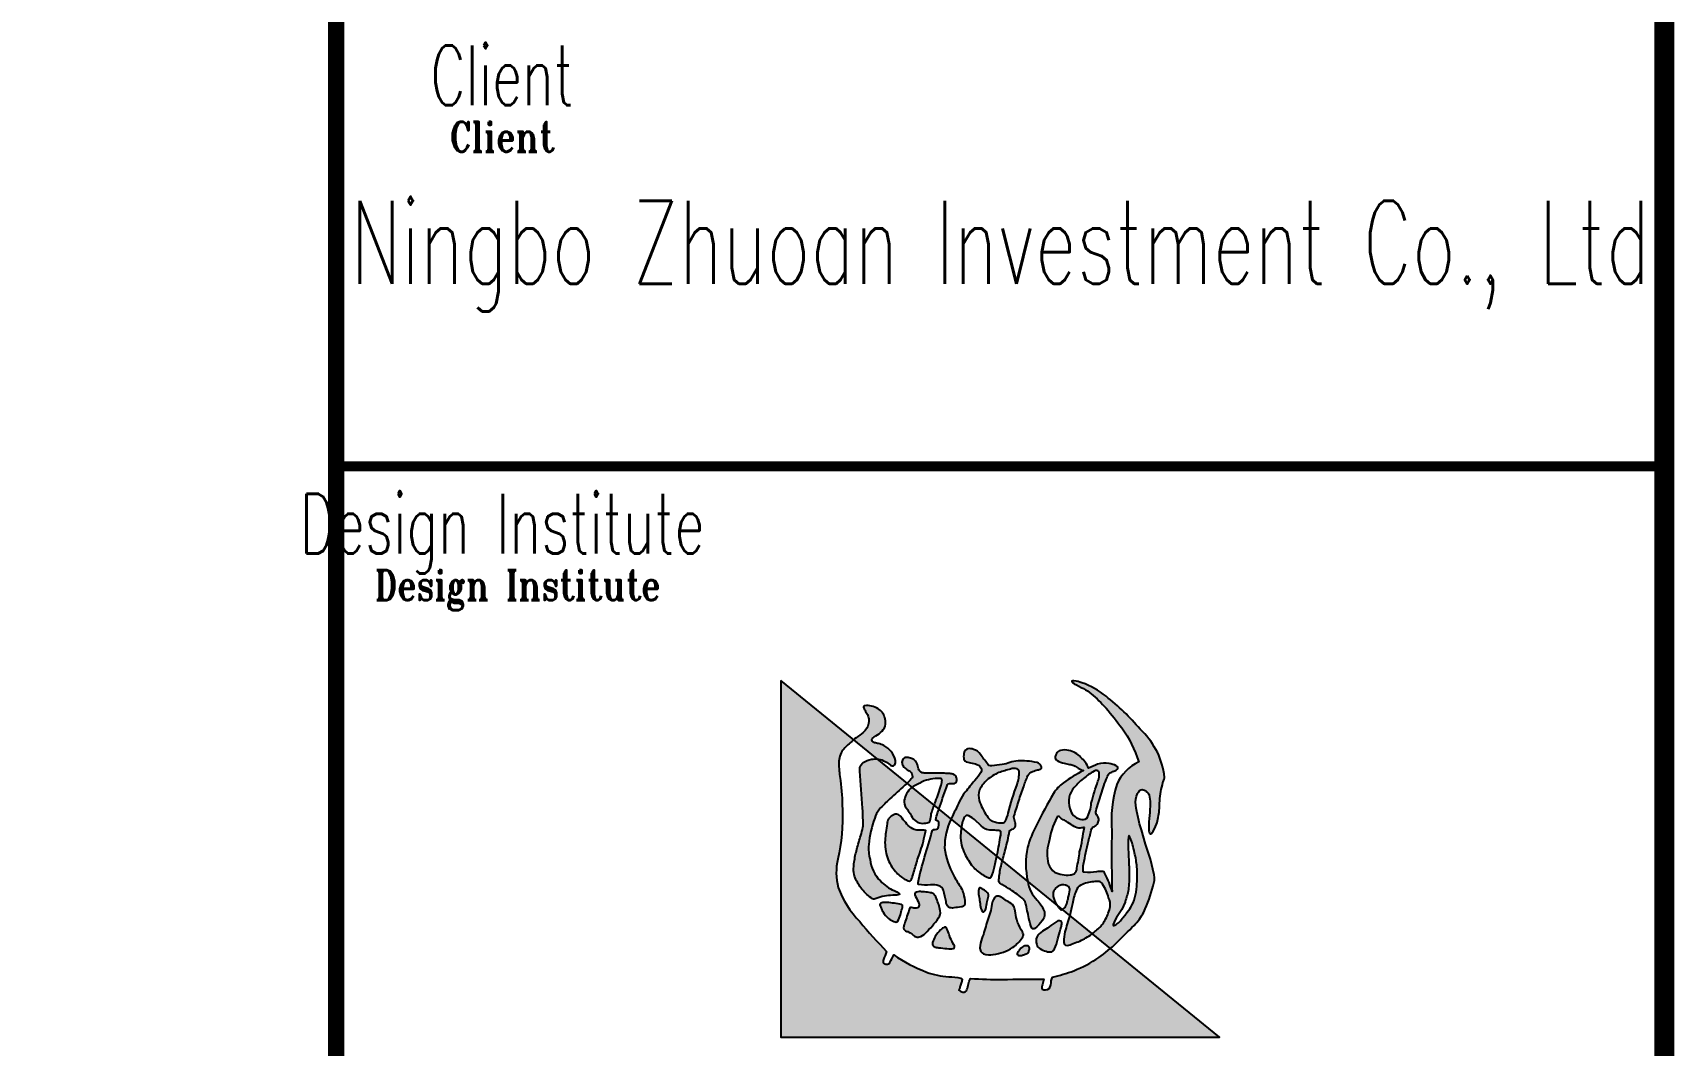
# Model space of a CAD drawing. Extents: x 824790 to 994147, y 4290613 to 4374713.
# Drawn here: x 962588 to 972475, y 4325527 to 4331624 of the extents above; entities that cross this region are included whole.
import ezdxf
from ezdxf.enums import TextEntityAlignment as Align

# ---------------------------------------------------------------- set-up
doc = ezdxf.new("R2010")
doc.units = 0
doc.header["$LTSCALE"] = 1000
doc.header["$MEASUREMENT"] = 0
doc.layers.get('0').update_dxf_attribs({"color": 255, "linetype": 'CONTINUOUS'})
doc.layers.add('图框', color=7, linetype='CONTINUOUS')
doc.styles.add('TKZ2_tjkts.shx', font='tjromant.shx', dxfattribs={"bigfont": 'tjkts.shx'})
doc.styles.add('TONGJI-FONT', font='simplex.shx')

# ---------------------------------------------------------------- blocks, each defined once
blk = doc.blocks.new('TJAD_TK_LOGO')
for points in [[(0.3088, 0.2387, -0.055111), (0.2978, 0.218, -0.399817), (0.2889, 0.2131, -0.15154), (0.2813, 0.2164, -0.301448), (0.2805, 0.2256, 0.010306), (0.2893, 0.248, -0.01851), (0.2158, 0.3296, -0.103184), (0.1567, 0.4231, -0.120959), (0.1559, 0.5005, 0.063512), (0.1683, 0.6375, 0.024265), (0.1633, 0.7157, -0.039016), (0.1589, 0.7586, -0.148803), (0.1672, 0.7952, -0.063522), (0.1899, 0.8185, -0.021561), (0.1991, 0.8269), (0, 0.9887), (0, 0.0136), (1.2, 0.0136), (0.9015, 0.2562, -0.02734), (0.8698, 0.2318, -0.056811), (0.8015, 0.1955, -0.043653), (0.7428, 0.1781, 0.070224), (0.7398, 0.1676, -0.155586), (0.7336, 0.1464, -0.268078), (0.7145, 0.1445, 0.046034), (0.7138, 0.1514, -0.10837), (0.7157, 0.158, 0.067272), (0.7193, 0.1723, 0.007869), (0.606, 0.1714, -0.018474), (0.519, 0.1742, 0.089356), (0.5135, 0.1595, -0.084297), (0.509, 0.1441, -0.378712), (0.4979, 0.1366, -0.129516), (0.4872, 0.1418, 0.010082), (0.4893, 0.1483, -0.06366), (0.4927, 0.1585, -0.047427), (0.496, 0.17, 0.412458), (0.4928, 0.175, 0.04646), (0.4591, 0.1791, -0.083304), (0.3984, 0.1918, -0.056916)], [(0.2775, 0.8514, 0.150805), (0.2864, 0.8696, 0.118181), (0.2844, 0.888, 0.061251), (0.2779, 0.9015, 0.110829), (0.2658, 0.9118, 0.065976), (0.2483, 0.9188, 0.129921), (0.2287, 0.9197, 0.40681), (0.2264, 0.9157, 0.07663), (0.2303, 0.907, -0.019502), (0.2369, 0.8958, -0.085799), (0.2406, 0.8843, -0.150999), (0.2351, 0.8585, -0.086307), (0.2248, 0.8465, -0.019332), (0.2062, 0.8326, 0.015742), (0.1991, 0.8269), (0.2636, 0.7745, -0.014783), (0.2672, 0.7742, -0.092021), (0.2852, 0.7675, -0.021612), (0.2992, 0.7583, 0.020501), (0.3016, 0.7569, -0.138406), (0.302, 0.7565, -0.004327), (0.3042, 0.7558, 0.041521), (0.3068, 0.7553, 0.017006), (0.3094, 0.7562, 0.175362), (0.3127, 0.7602, 0.115175), (0.3133, 0.7703, 0.133458), (0.3016, 0.7947, 0.090138), (0.282, 0.8113, 0.068529), (0.2674, 0.8165, -0.013934), (0.2566, 0.8189, -0.201719), (0.2496, 0.8239, -0.378426), (0.2504, 0.8307, -0.084166), (0.2598, 0.8373, 0.070184)], [(0.2636, 0.7745, 0.064867), (0.2476, 0.7736, 0.116531), (0.2256, 0.7646, 0.208218), (0.2161, 0.7503, 0.02194), (0.2164, 0.7413, -0.003556), (0.2234, 0.6402, -0.008585), (0.2249, 0.6059, -0.036626), (0.2244, 0.5869, -0.030322), (0.2188, 0.5654, 0.008639), (0.2079, 0.5277, 0.029199), (0.2005, 0.4927, 0.047639), (0.1991, 0.4689, 0.083135), (0.2032, 0.4501, 0.077424), (0.2218, 0.4185, 0.095524), (0.2514, 0.392, 0.133345), (0.2555, 0.391, 0.037671), (0.266, 0.3945, -0.074764), (0.2892, 0.4005, -0.017227), (0.3115, 0.4018, 0.103318), (0.3238, 0.4034, 0.529251), (0.3243, 0.406, 0.058891), (0.3103, 0.4144, -0.106556), (0.2722, 0.4408, -0.157893), (0.2439, 0.4997, -0.090292), (0.2406, 0.5406, -0.061166), (0.2567, 0.6121, -0.11155), (0.2702, 0.6374, -0.016825), (0.2934, 0.6606, -0.002917), (0.3335, 0.6973, 0.013927), (0.3452, 0.7082)], [(0.4736, 0.7314, 0.018572), (0.4732, 0.7314), (0.4732, 0.7318, 0.06936), (0.4703, 0.733, 0.047212), (0.46, 0.7347, 0.024282), (0.4431, 0.7352, -0.000753), (0.4115, 0.7353, -0.013374), (0.3921, 0.7358, -0.164458), (0.3817, 0.7396, -0.15617), (0.3755, 0.7508, 0.064833), (0.3714, 0.765, 0.17195), (0.3603, 0.7744, 0.077232), (0.3482, 0.7786, 0.099365), (0.3407, 0.7784, 0.128164), (0.3354, 0.7756, 0.199677), (0.3314, 0.766, 0.156287), (0.3348, 0.7545, 0.086381), (0.3434, 0.7463, 0.029794), (0.3514, 0.742, -0.218512), (0.3587, 0.7337, -0.050196), (0.3602, 0.726, -0.223734), (0.3564, 0.7197, -0.013892), (0.3452, 0.7082), (0.3589, 0.6971, -0.00619), (0.3868, 0.7123, -0.093205), (0.4339, 0.7212, -0.103421), (0.4394, 0.72, -0.384925), (0.4409, 0.717, -0.045853), (0.4384, 0.7029, -0.014561), (0.4233, 0.6576, 0.006316), (0.4195, 0.6478), (0.4323, 0.6374, -0.003465), (0.4348, 0.6445, -0.002724), (0.4557, 0.7043, -0.338072), (0.4611, 0.707, 0.005218), (0.4734, 0.7074, 0.309415), (0.4756, 0.7082, 0.132077), (0.4786, 0.7099, 0.147744), (0.4814, 0.7154, 0.135646), (0.4808, 0.7231, 0.18433)], [(0.7559, 0.3745, 0.010654), (0.7583, 0.3709, 0.091005), (0.7649, 0.363, 0.311976), (0.7704, 0.3627)]]:
    blk.add_hatch(color=256).paths.add_polyline_path(points)
h = blk.add_hatch(color=256)
h.paths.add_polyline_path([(0.9815, 0.6879, -0.266995), (0.9881, 0.6909, -0.078548), (0.9944, 0.6887, -0.061401), (1.0014, 0.6847, -0.140506), (1.0072, 0.6756, -0.075077), (1.01, 0.6533, -0.023792), (1.0084, 0.6201, 0.028581), (1.0066, 0.5847, 0.083513), (1.0086, 0.5717, 0.556873), (1.0142, 0.5709, 0.099876), (1.0276, 0.5963, 0.058859), (1.0349, 0.6333, 0.00868), (1.0364, 0.6602, -0.055868), (1.0453, 0.7097, 0.012909), (1.0489, 0.7191, 0.07627), (1.0482, 0.7339, 0.168287), (0.9831, 0.856, 0.045812), (0.8895, 0.9461, 0.082299), (0.8236, 0.9829, 0.045024), (0.8019, 0.9879, 0.184323), (0.7964, 0.9871, 0.401214), (0.7969, 0.9849, 0.073894), (0.8027, 0.9803, 0.009968), (0.8278, 0.9671, -0.045085), (0.8493, 0.9526, -0.042435), (0.8895, 0.9133, -0.014659), (0.9326, 0.8595, -0.075958), (0.9793, 0.7665, 0.183281), (0.9189, 0.7042, 0.093166), (0.9053, 0.5774, 0.002645), (0.9049, 0.5388), (0.9501, 0.5388, -0.021718), (0.9509, 0.5614, -0.060902), (0.9515, 0.5634, -0.750169), (0.9534, 0.5633, -0.062141), (0.956, 0.5585, -0.02804), (0.962, 0.5406, -0.001207), (0.9625, 0.5388), (0.9987, 0.5388), (0.9978, 0.5418), (0.9864, 0.5809, -0.042759), (0.9711, 0.6483, -0.166183), (0.9757, 0.68, -0.02967)])
h.paths.add_polyline_path([(0.9205, 0.7467, 0.337691), (0.9223, 0.7504, 0.234051), (0.9175, 0.7558, 0.085029), (0.898, 0.762, 0.109404), (0.8666, 0.76, 0.027051), (0.8419, 0.7495, 0.096966), (0.8201, 0.7794, 0.147389), (0.7879, 0.798, 0.110178), (0.7649, 0.7978, 0.193659), (0.7543, 0.7891, 0.105864), (0.7507, 0.7813, 0.322715), (0.7561, 0.77, 0.090222), (0.7753, 0.7627, 0.021428), (0.79, 0.7597, -0.062248), (0.8018, 0.7563, -0.0489), (0.8136, 0.7497, 0.061445), (0.8276, 0.7426, 0.045204), (0.7732, 0.709, 0.105153), (0.7461, 0.6801, 0.017534), (0.699, 0.5933, 0.04727), (0.6765, 0.5388), (0.7311, 0.5388, -0.016538), (0.7329, 0.5457, -0.06987), (0.7549, 0.6147, -0.55525), (0.7623, 0.616, 0.087068), (0.7725, 0.608, 0.000587), (0.779, 0.6054, 0.051645), (0.7807, 0.6041, 0.002312), (0.7982, 0.5921, 0.1078), (0.8147, 0.5849, 0.06971), (0.8302, 0.5876, -0.002349), (0.8243, 0.554, -0.014725), (0.8217, 0.5388), (0.8389, 0.5388, -0.003665), (0.8417, 0.5498, -0.003176), (0.8503, 0.5842, -0.214328), (0.8554, 0.5888, 0.079005), (0.8638, 0.5943, 0.136284), (0.8689, 0.6041, 0.042038), (0.8698, 0.6101, 0.121208), (0.8685, 0.6149, 0.033156), (0.8637, 0.6221, -0.089896), (0.8614, 0.627, -0.153361), (0.8622, 0.6323, -0.00558), (0.8761, 0.6782, -0.02004), (0.8922, 0.7241, -0.10938), (0.8997, 0.7368, 0.024126), (0.911, 0.7409, 0.094696)])
h.paths.add_polyline_path([(0.8709, 0.7365, -0.143663), (0.8674, 0.7141, 0.018808), (0.8493, 0.6538, -0.117601), (0.8367, 0.6124, -0.229986), (0.8191, 0.6095, -0.2857), (0.7904, 0.6393, -0.267121), (0.8025, 0.6968, -0.053371), (0.8316, 0.7238, -0.07094), (0.8606, 0.7426, -0.49062)], flags=16)
h = blk.add_hatch(color=256)
h.paths.add_polyline_path([(0.7123, 0.7547, 0.083086), (0.7078, 0.7611, 0.127732), (0.7011, 0.7644, 0.060999), (0.6727, 0.7685, 0.050289), (0.6488, 0.769, 0.061315), (0.6263, 0.7647, -0.058239), (0.6053, 0.759, -0.023274), (0.5769, 0.7559, -0.318074), (0.5654, 0.7615, -0.012807), (0.5459, 0.787, 0.176594), (0.5273, 0.8007, 0.141446), (0.5118, 0.8023, 0.254042), (0.5015, 0.7926, 0.094349), (0.5002, 0.7774, 0.272202), (0.5073, 0.7669, 0.06938), (0.523, 0.7632, -0.099001), (0.5405, 0.7575, -0.173209), (0.5486, 0.7467, -0.244282), (0.547, 0.7377, -0.042049), (0.5309, 0.7159, 0.019533), (0.5043, 0.6835, 0.074328), (0.4889, 0.6592, -0.003717), (0.4656, 0.6104), (0.4938, 0.5874, -0.03259), (0.4985, 0.6073, -0.114709), (0.5043, 0.6174), (0.5072, 0.6195), (0.5091, 0.6202), (0.5118, 0.6201), (0.5142, 0.6193), (0.5231, 0.6138), (0.5294, 0.6085), (0.5482, 0.5915), (0.5545, 0.5865), (0.5549, 0.5865, 0.137325), (0.5628, 0.5817, 0.052206), (0.5812, 0.5795, -0.039081), (0.5963, 0.5784, -0.061234), (0.5998, 0.5775, -0.389955), (0.6022, 0.5741, -0.015439), (0.6014, 0.5665, -0.009793), (0.5919, 0.5135, -0.001555), (0.5909, 0.5086), (0.6061, 0.4962, -0.005675), (0.6129, 0.5218, 0.021764), (0.6244, 0.5699, -0.037231), (0.6265, 0.5785, -0.166808), (0.6296, 0.5808, 0.014415), (0.6366, 0.5837, 0.232872), (0.6415, 0.5909, 0.087887), (0.641, 0.6009, 0.002273), (0.6378, 0.6149, -0.178357), (0.6381, 0.6188, -0.001216), (0.6509, 0.6596, -0.011476), (0.6643, 0.6991, -0.017032), (0.6756, 0.7288, -0.192629), (0.6888, 0.7399, -0.05264), (0.7021, 0.7447, 0.121865), (0.7115, 0.7475, 0.384919)])
h.paths.add_polyline_path([(0.5967, 0.7372, -0.021509), (0.6281, 0.7468, -0.053885), (0.6378, 0.7487, -0.363115), (0.652, 0.7407, -0.093078), (0.646, 0.7046, 0.023125), (0.6222, 0.6265, -0.067346), (0.6135, 0.6034, -0.278742), (0.6057, 0.5995, -0.067064), (0.5855, 0.6021, -0.223721), (0.5632, 0.6194, -0.070697), (0.543, 0.6609, -0.171192), (0.5437, 0.69, -0.090372), (0.5638, 0.7166, -0.097027)], flags=16)
h = blk.add_hatch(color=256)
h.paths.add_polyline_path([(0.4195, 0.6478), (0.3589, 0.6971, 0.122439), (0.3441, 0.6794, 0.077208), (0.3376, 0.6622, 0.221374), (0.3431, 0.6401, -0.044103), (0.3534, 0.6251, 0.092474), (0.3673, 0.6059, 0.149827), (0.383, 0.5987, 0.078107), (0.4006, 0.5996, 0.300992), (0.4085, 0.6066, 0.003448), (0.4116, 0.6244, -0.014936)])
h.paths.add_polyline_path([(0.4481, 0.5312, -0.118411), (0.4656, 0.6104), (0.4323, 0.6374, 0.013731), (0.4236, 0.6091, 0.354128), (0.4255, 0.6066, 0.149403), (0.4255, 0.6062, -0.033756), (0.429, 0.6051, -0.301225), (0.4322, 0.6016, -0.067966), (0.4306, 0.5853, -0.155357), (0.4255, 0.5826, -0.0383), (0.4175, 0.5813, 0.394404), (0.4141, 0.5771, -0.002997), (0.3933, 0.5061, 0.027314), (0.3759, 0.4366, 0.262389), (0.3769, 0.4312, 0.054171), (0.4093, 0.4301, -0.120269), (0.4322, 0.4278, -0.238212), (0.445, 0.4145, -0.030328), (0.4518, 0.3843, 0.177342), (0.4589, 0.3692, 0.189169), (0.4732, 0.3674, 0.024901), (0.4941, 0.3699, 0.43233), (0.5035, 0.3812, 0.054023), (0.4992, 0.4064, 0.072563), (0.4928, 0.4227, -0.024272), (0.4732, 0.4551, -0.09052)])
h.paths.add_polyline_path([(0.5909, 0.5086), (0.4938, 0.5874, 0.02545), (0.492, 0.5716, 0.128799), (0.5009, 0.5201, 0.044216), (0.5216, 0.4843, 0.076323), (0.548, 0.4604, 0.034366), (0.5624, 0.4519, 0.076032), (0.5722, 0.4489, 0.341488), (0.575, 0.4509, 0.069217), (0.5844, 0.4795, 0.009229)])
h.paths.add_polyline_path([(0.6061, 0.4962, 0.003269), (0.6024, 0.4814, 0.051211), (0.5967, 0.4451, 0.204101), (0.5987, 0.435, -0.011598), (0.6232, 0.4203, -0.044991), (0.6598, 0.3936, -0.200983), (0.6695, 0.3801, -0.006426), (0.6785, 0.3385, 0.079721), (0.6871, 0.3112, 0.326464), (0.6907, 0.3094, 0.087838), (0.6948, 0.3111, 0.087656), (0.7146, 0.3317, 0.286319), (0.7196, 0.3603, 0.076349), (0.7011, 0.3885, -0.160397), (0.6755, 0.4398), (0.6755, 0.4398)])
h.paths.add_polyline_path([(0.8517, 0.2966), (0.7903, 0.3465, 0.007087), (0.7769, 0.3013, 0.070922), (0.7741, 0.2754, 0.248353), (0.779, 0.265, 0.199635), (0.7954, 0.2684, -0.006886), (0.8134, 0.2746, 0.05678), (0.8467, 0.293, 0.006803)])
h = blk.add_hatch(color=256)
h.paths.add_polyline_path([(0.393, 0.5629, -0.011586), (0.3965, 0.5787, 0.253288), (0.3961, 0.5791, 0.095247), (0.3878, 0.5795, -0.0106), (0.3763, 0.5795, -0.133876), (0.3608, 0.5833, -0.082431), (0.3451, 0.5964, -0.01622), (0.3317, 0.6124, 0.042319), (0.324, 0.621, 0.140851), (0.3172, 0.6238, 0.145933), (0.3085, 0.6218, 0.038492), (0.302, 0.6178), (0.3016, 0.6178, 0.000616), (0.3, 0.6162, 0.032553), (0.2979, 0.6148, 0.095329), (0.2942, 0.6103, 0.096767), (0.2905, 0.5971, -0.001525), (0.2876, 0.5737, 0.034244), (0.285, 0.5522, 0.085899), (0.2916, 0.5041, 0.097395), (0.3137, 0.4669, 0.083463), (0.3395, 0.445, 0.098864), (0.3517, 0.4407, 0.30663), (0.3559, 0.443, 0.075685), (0.3606, 0.4535, 0.009946), (0.371, 0.4905, -0.023424), (0.3776, 0.5099, 0.034776)])
h.paths.add_polyline_path([(0.3331, 0.3723, 0.321528), (0.3303, 0.3767, 0.021484), (0.2909, 0.382, 0.022843), (0.2815, 0.3822, 0.102534), (0.2763, 0.381, 0.130045), (0.2718, 0.3783, 0.267367), (0.2712, 0.3737, -0.005872), (0.2757, 0.3643, 0.058515), (0.2798, 0.3554, 0.081344), (0.2949, 0.3383, 0.099387), (0.3095, 0.3298, 0.035917), (0.3152, 0.3284, 0.245908), (0.3185, 0.3297, 0.105203), (0.327, 0.3486, -0.034055), (0.3316, 0.3653, 0.056891)])
h.paths.add_polyline_path([(0.4315, 0.3396, 0.245812), (0.436, 0.3593, 0.065072), (0.4255, 0.3925, 0.134826), (0.4253, 0.3934, -0.114996), (0.4251, 0.3945, 0.061748), (0.4182, 0.4045, 0.16919), (0.4099, 0.4088, 0.009694), (0.3932, 0.4108, 0.017654), (0.3823, 0.4116, 0.044621), (0.3745, 0.4112, 0.15913), (0.3675, 0.4082, 0.263058), (0.3666, 0.4036, 0.037983), (0.3754, 0.3845, -0.091013), (0.3784, 0.3745, -0.183458), (0.3763, 0.3696, -0.186991), (0.3705, 0.3666, -0.076588), (0.3638, 0.3668, 0.012233), (0.357, 0.368, 0.175338), (0.3532, 0.367, 0.023216), (0.3404, 0.3302, 0.04069), (0.3358, 0.3123, 0.28537), (0.3389, 0.3059, 0.048651), (0.3472, 0.3023, -0.083296), (0.3595, 0.2951, 0.044689), (0.3674, 0.2887, 0.196761), (0.3781, 0.2876, 0.127879), (0.3954, 0.2982, 0.050671)])
h.paths.add_polyline_path([(0.4633, 0.2851, 0.013244), (0.4608, 0.2933, 0.042352), (0.4538, 0.3106, 0.086452), (0.451, 0.3142, 0.181931), (0.4475, 0.3144, 0.105167), (0.437, 0.3071, 0.063777), (0.4225, 0.2892, 0.079039), (0.415, 0.2726, 0.295118), (0.4173, 0.2626, 0.12746), (0.4262, 0.259, 0.051219), (0.4378, 0.2577, -0.006938), (0.4592, 0.2552, 0.101871), (0.4716, 0.2561, 0.282022), (0.4753, 0.2604, 0.127329), (0.4734, 0.2662), (0.4732, 0.2662, -0.004335)])
h.paths.add_polyline_path([(0.6577, 0.3076, -0.058552), (0.6453, 0.3355, -0.043685), (0.6412, 0.3591, 0.088622), (0.6365, 0.3722, 0.151789), (0.6215, 0.3846, -0.046532), (0.6062, 0.3942, 0.04555), (0.5995, 0.3981, 0.043142), (0.5967, 0.3991), (0.5966, 0.3994, 0.251715), (0.5858, 0.3963, 0.137334), (0.5764, 0.371, -0.022108), (0.5712, 0.349, 0.025269), (0.5573, 0.3052, -0.028381), (0.5499, 0.2836, 0.095667), (0.5444, 0.258, 0.266705), (0.5545, 0.2414, 0.133638), (0.5811, 0.2399, 0.117773), (0.6341, 0.259, 0.081266), (0.6603, 0.2854, 0.080524), (0.6632, 0.2917), (0.6632, 0.292), (0.6636, 0.2924), (0.6636, 0.2952), (0.6632, 0.2952, 0.059624)])
h.paths.add_polyline_path([(0.5675, 0.4064, 0.121011), (0.5636, 0.4099, 0.051248), (0.5498, 0.4198, 0.077555), (0.5447, 0.4219, 0.238499), (0.5422, 0.4212, 0.167798), (0.5412, 0.4181, 0.09655), (0.5414, 0.3999, -0.014406), (0.5433, 0.3923, -0.00033), (0.5454, 0.375, 0.1059), (0.5513, 0.3573, 0.313865), (0.5557, 0.3565, 0.231713), (0.5604, 0.3643, 0.026659), (0.5643, 0.3846, -0.007425), (0.5681, 0.3998, 0.16995)])
h.paths.add_polyline_path([(0.6788, 0.2495, 0.082015), (0.6802, 0.2581, 0.360369), (0.6746, 0.2636, 0.094324), (0.6683, 0.2635, 0.109868), (0.6658, 0.2629, -0.017853), (0.6636, 0.2619), (0.6632, 0.2619, 0.095638), (0.6515, 0.2506, 0.069381), (0.6467, 0.2423, 0.391778), (0.6489, 0.2376, 0.16265), (0.6584, 0.2374, 0.029698), (0.6632, 0.2387), (0.6636, 0.2387, 0.027865), (0.6738, 0.2427, 0.232972)])
h.paths.add_polyline_path([(0.7651, 0.3086, -0.00792), (0.7663, 0.3122, -0.04061), (0.7673, 0.3161, 0.057732), (0.7686, 0.323, 0.231089), (0.7664, 0.3309, 0.223752), (0.7548, 0.3302, 0.032861), (0.7336, 0.3152, -0.012035), (0.7156, 0.3033, 0.160241), (0.7001, 0.2874, 0.160304), (0.6998, 0.2673, 0.221951), (0.7087, 0.2557, 0.080228), (0.7255, 0.2484, 0.124433), (0.7414, 0.2473, 0.177577), (0.7482, 0.2548, 0.06059), (0.7578, 0.2826, -0.013372)])
h = blk.add_hatch(color=256)
h.paths.add_polyline_path([(0.9516, 0.4998, -0.00262), (0.9505, 0.5265, -0.01182), (0.9501, 0.5388), (0.9049, 0.5388, 0.006126), (0.9053, 0.4493, 0.002492), (0.906, 0.4122, 0.048247), (0.8873, 0.4597, 0.065909), (0.8831, 0.4654, 0.224936), (0.8775, 0.467, 0.038284), (0.8638, 0.4659, -0.06616), (0.83, 0.4648, -0.485088), (0.8272, 0.4672, -0.101913), (0.8282, 0.4872, -0.016956), (0.8389, 0.5388), (0.8217, 0.5388, -0.017973), (0.8174, 0.5204, -0.010562), (0.8098, 0.4759, -0.208845), (0.8025, 0.4605, -0.11949), (0.791, 0.4574, -0.131776), (0.7484, 0.4648, -0.127624), (0.7317, 0.4882, -0.118385), (0.7311, 0.5388), (0.6765, 0.5388, 0.005191), (0.6747, 0.5326, 0.105733), (0.6755, 0.4398), (0.7181, 0.4052), (0.7448, 0.4052, -0.078177), (0.7468, 0.4144, -0.129583), (0.7582, 0.4264, -0.224047), (0.779, 0.4292, -0.071036), (0.7797, 0.4292, 0.101063), (0.781, 0.4285, -0.019588), (0.7826, 0.4281, -0.023828), (0.7843, 0.4274, -0.322257), (0.7901, 0.4162, -0.013384), (0.7884, 0.4052), (0.8042, 0.4052, -0.014271), (0.8075, 0.414, -0.194353), (0.8209, 0.4295, -0.094044), (0.855, 0.4388, -0.035175), (0.8707, 0.4396, -0.177154), (0.8802, 0.4322, -0.054292), (0.8934, 0.4052), (0.9481, 0.4052, 0.016129), (0.9506, 0.4167, 0.043741), (0.9529, 0.4602, 0.012835)])
h.paths.add_polyline_path([(1.0212, 0.4578), (1.011, 0.5001), (0.9987, 0.5388), (0.9625, 0.5388, -0.013434), (0.9677, 0.518, -0.01242), (0.9716, 0.4981, -0.017255), (0.9742, 0.4791, -0.024091), (0.974, 0.4334, -0.03797), (0.9709, 0.4052), (1.0122, 0.4052, 0.01383), (1.0187, 0.4273, 0.116879)])
h.paths.add_polyline_path([(0.9667, 0.319, 0.068823), (0.9925, 0.3556, 0.031999), (1.0122, 0.4052), (0.9709, 0.4052, -0.002893), (0.9705, 0.403, -0.072675), (0.9603, 0.3746, -0.038888), (0.9477, 0.3552, -0.02059), (0.9288, 0.3321, -0.114728), (0.9232, 0.3261, -0.052839), (0.9136, 0.3198), (0.911, 0.3189), (0.9088, 0.319), (0.9087, 0.322), (0.9144, 0.3343), (0.9184, 0.3407), (0.9328, 0.3631), (0.9415, 0.3829), (0.9415, 0.384, 0.030329), (0.9481, 0.4052), (0.8934, 0.4052, -0.019139), (0.8966, 0.395, -0.131139), (0.901, 0.3705, -0.068706), (0.8883, 0.3366, -0.106182), (0.8705, 0.3122, -0.027075), (0.8517, 0.2966), (0.9015, 0.2562, 0.015633), (0.9183, 0.2717, -0.009266)])
h = blk.add_hatch(color=256)
h.paths.add_polyline_path([(0.7975, 0.3787, -0.041396), (0.8042, 0.4052), (0.7884, 0.4052, -0.011453), (0.7864, 0.3958, -0.01007), (0.7826, 0.3786, -0.034546), (0.7785, 0.3708, -0.087737), (0.7704, 0.3627), (0.7903, 0.3465), (0.7903, 0.3465, 0.020125)])
h.paths.add_polyline_path([(0.7448, 0.4052), (0.7181, 0.4052), (0.7559, 0.3745, -0.051476), (0.7466, 0.3933, -0.099669)])
blk.add_lwpolyline([(0, 0.9887), (0, 0.0136), (1.2, 0.0136)], close=True)
blk.add_lwpolyline([(1.0482, 0.7339, 0.168287), (0.9831, 0.856, 0.045812), (0.8895, 0.9461, 0.082299), (0.8236, 0.9829, 0.045024), (0.8019, 0.9879, 0.184323), (0.7964, 0.9871, 0.401214), (0.7969, 0.9849, 0.073894), (0.8027, 0.9803, 0.009968), (0.8278, 0.9671, -0.045085), (0.8493, 0.9526, -0.042435), (0.8895, 0.9133, -0.014659), (0.9326, 0.8595, -0.075958), (0.9793, 0.7665, 0.183281), (0.9189, 0.7042, 0.093166), (0.9053, 0.5774, 0.00877), (0.9053, 0.4493, 0.002492), (0.906, 0.4122, 0.048247), (0.8873, 0.4597, 0.065909), (0.8831, 0.4654, 0.224936), (0.8775, 0.467, 0.038284), (0.8638, 0.4659, -0.06616), (0.83, 0.4648, -0.485088), (0.8272, 0.4672, -0.101913), (0.8282, 0.4872, -0.020622), (0.8417, 0.5498, -0.003176), (0.8503, 0.5842, -0.214328), (0.8554, 0.5888, 0.079005), (0.8638, 0.5943, 0.136284), (0.8689, 0.6041, 0.042038), (0.8698, 0.6101, 0.13569), (0.8682, 0.6154, 0.030912), (0.8637, 0.6221, -0.089896), (0.8614, 0.627, -0.153361), (0.8622, 0.6323, -0.00558), (0.8761, 0.6782, -0.02004), (0.8922, 0.7241, -0.10938), (0.8997, 0.7368, 0.024126), (0.911, 0.7409, 0.094696), (0.9205, 0.7467, 0.397569), (0.9221, 0.751, 0.211166), (0.9175, 0.7558, 0.085029), (0.898, 0.762, 0.109404), (0.8666, 0.76, 0.027051), (0.8419, 0.7495, 0.096966), (0.8201, 0.7794, 0.147389), (0.7879, 0.798, 0.110178), (0.7649, 0.7978, 0.193659), (0.7543, 0.7891, 0.105864), (0.7507, 0.7813, 0.322715), (0.7561, 0.77, 0.090222), (0.7753, 0.7627, 0.021428), (0.79, 0.7597, -0.062248), (0.8018, 0.7563, -0.0489), (0.8136, 0.7497, 0.061445), (0.8276, 0.7426, 0.045204), (0.7732, 0.709, 0.105153), (0.7461, 0.6801, 0.017534), (0.699, 0.5933, 0.052474), (0.6747, 0.5326, 0.105733), (0.6755, 0.4398, 0.160397), (0.7011, 0.3885, -0.076349), (0.7196, 0.3603, -0.286319), (0.7146, 0.3317, -0.087656), (0.6948, 0.3111, -0.08033), (0.6911, 0.3095, -0.368951), (0.687, 0.3114, -0.079318), (0.6785, 0.3385, 0.006426), (0.6695, 0.3801, 0.200983), (0.6598, 0.3936, 0.044991), (0.6232, 0.4203, 0.011598), (0.5987, 0.435, -0.204101), (0.5967, 0.4451, -0.051211), (0.6024, 0.4814, -0.008944), (0.6129, 0.5218, 0.021764), (0.6244, 0.5699, -0.037231), (0.6265, 0.5785, -0.166808), (0.6296, 0.5808, 0.014415), (0.6366, 0.5837, 0.232872), (0.6415, 0.5909, 0.087887), (0.641, 0.6009, 0.002324), (0.6377, 0.6152, -0.163549), (0.6381, 0.6188, -0.001216), (0.6509, 0.6596, -0.011476), (0.6643, 0.6991, -0.017032), (0.6756, 0.7288, -0.192629), (0.6888, 0.7399, -0.05264), (0.7021, 0.7447, 0.121865), (0.7115, 0.7475, 0.384919), (0.7123, 0.7547, 0.083086), (0.7078, 0.7611, 0.127732), (0.7011, 0.7644, 0.060999), (0.6727, 0.7685, 0.050289), (0.6488, 0.769, 0.061315), (0.6263, 0.7647, -0.058239), (0.6053, 0.759, -0.023274), (0.5769, 0.7559, -0.318074), (0.5654, 0.7615, -0.012807), (0.5459, 0.787, 0.176594), (0.5273, 0.8007, 0.141446), (0.5118, 0.8023, 0.254042), (0.5015, 0.7926, 0.094349), (0.5002, 0.7774, 0.272202), (0.5073, 0.7669, 0.06938), (0.523, 0.7632, -0.099001), (0.5405, 0.7575, -0.176084), (0.5487, 0.7465, -0.238335), (0.547, 0.7377, -0.042049), (0.5309, 0.7159, 0.019533), (0.5043, 0.6835, 0.074328), (0.4889, 0.6592, -0.003717), (0.4656, 0.6104, 0.118412), (0.4481, 0.5312, 0.09052), (0.4732, 0.4551, 0.024272), (0.4928, 0.4227, -0.072563), (0.4992, 0.4064, -0.054023), (0.5035, 0.3812, -0.43233), (0.4941, 0.3699, -0.024901), (0.4732, 0.3674, -0.189169), (0.4589, 0.3692, -0.177342), (0.4518, 0.3843, 0.030328), (0.445, 0.4145, 0.238212), (0.4322, 0.4278, 0.120269), (0.4093, 0.4301, -0.054171), (0.3769, 0.4312, -0.262389), (0.3759, 0.4366, -0.027314), (0.3933, 0.5061, 0.002997), (0.4141, 0.5771, -0.42145), (0.4179, 0.5814, 0.036527), (0.4255, 0.5826, 0.155357), (0.4306, 0.5853, 0.067966), (0.4322, 0.6016, 0.301225), (0.429, 0.6051, 0.033756), (0.4255, 0.6062, -0.149403), (0.4255, 0.6066, -0.354128), (0.4236, 0.6091, -0.017197), (0.4348, 0.6445, -0.010154), (0.4348, 0.6445, -0.002724), (0.4557, 0.7043, -0.338072), (0.4611, 0.707, 0.005218), (0.4734, 0.7074, 0.309415), (0.4756, 0.7082, 0.132077), (0.4786, 0.7099, 0.147744), (0.4814, 0.7154, 0.135646), (0.4808, 0.7231, 0.18433), (0.4736, 0.7314, 0.018572), (0.4732, 0.7314), (0.4732, 0.7318, 0.071117), (0.4702, 0.733, 0.046841), (0.46, 0.7347, 0.024282), (0.4431, 0.7352, -0.000753), (0.4115, 0.7353, -0.013374), (0.3921, 0.7358, -0.164458), (0.3817, 0.7396, -0.15617), (0.3755, 0.7508, 0.064833), (0.3714, 0.765, 0.17195), (0.3603, 0.7744, 0.077232), (0.3482, 0.7786, 0.099365), (0.3407, 0.7784, 0.128164), (0.3354, 0.7756, 0.199677), (0.3314, 0.766, 0.156287), (0.3348, 0.7545, 0.086381), (0.3434, 0.7463, 0.029794), (0.3514, 0.742, -0.218512), (0.3587, 0.7337, -0.050196), (0.3602, 0.726, -0.223734), (0.3564, 0.7197, -0.027824), (0.3335, 0.6973, 0.002917), (0.2934, 0.6606, 0.016825), (0.2702, 0.6374, 0.11155), (0.2567, 0.6121, 0.061166), (0.2406, 0.5406, 0.090292), (0.2439, 0.4997, 0.157893), (0.2722, 0.4408, 0.106556), (0.3103, 0.4144, -0.057352), (0.324, 0.4062, -0.620281), (0.3238, 0.4034, -0.103318), (0.3115, 0.4018, 0.017227), (0.2892, 0.4005, 0.074764), (0.266, 0.3945, -0.037671), (0.2555, 0.391, -0.146442), (0.2511, 0.3922, -0.094541), (0.2218, 0.4185, -0.075684), (0.2035, 0.4493, -0.086697), (0.1991, 0.4689, -0.047639), (0.2005, 0.4927, -0.029199), (0.2079, 0.5277, -0.008639), (0.2188, 0.5654, 0.030322), (0.2244, 0.5869, 0.036626), (0.2249, 0.6059, 0.008585), (0.2234, 0.6402, 0.003541), (0.2164, 0.7409, -0.022961), (0.2161, 0.7503, -0.208218), (0.2256, 0.7646, -0.116531), (0.2476, 0.7736, -0.079727), (0.2672, 0.7742, -0.092021), (0.2852, 0.7675, -0.021612), (0.2992, 0.7583, 0.020501), (0.3016, 0.7569, -0.138406), (0.302, 0.7565, -0.004327), (0.3042, 0.7558, 0.041521), (0.3068, 0.7553, 0.017006), (0.3094, 0.7562, 0.218913), (0.313, 0.7614, 0.100805), (0.3133, 0.7703, 0.133458), (0.3016, 0.7947, 0.090138), (0.282, 0.8113, 0.068529), (0.2674, 0.8165, -0.013934), (0.2566, 0.8189, -0.201719), (0.2496, 0.8239, -0.33618), (0.2499, 0.8301, -0.089843), (0.2598, 0.8373, 0.067656), (0.2769, 0.8508, 0.15691), (0.2864, 0.8696, 0.118181), (0.2844, 0.888, 0.061251), (0.2779, 0.9015, 0.110829), (0.2658, 0.9118, 0.065976), (0.2483, 0.9188, 0.126476), (0.2292, 0.9198, 0.453262), (0.2264, 0.9157, 0.07663), (0.2303, 0.907, -0.019502), (0.2369, 0.8958, -0.085799), (0.2406, 0.8843, -0.150999), (0.2351, 0.8585, -0.086307), (0.2248, 0.8465, -0.019332), (0.2062, 0.8326, 0.037315), (0.1899, 0.8185, 0.063522), (0.1672, 0.7952, 0.148803), (0.1589, 0.7586, 0.039016), (0.1633, 0.7157, -0.024265), (0.1683, 0.6375, -0.063512), (0.1559, 0.5005, 0.120959), (0.1567, 0.4231, 0.103184), (0.2158, 0.3296, 0.01851), (0.2893, 0.248, -0.010306), (0.2805, 0.2256, 0.301448), (0.2813, 0.2164, 0.15154), (0.2889, 0.2131, 0.399817), (0.2978, 0.218, 0.055111), (0.3088, 0.2387, 0.056916), (0.3984, 0.1918, 0.083304), (0.4591, 0.1791, -0.046418), (0.4928, 0.175, -0.509372), (0.4955, 0.1688, 0.042269), (0.4927, 0.1585, 0.06366), (0.4893, 0.1483, -0.010082), (0.4872, 0.1418, 0.129516), (0.4979, 0.1366, 0.378712), (0.509, 0.1441, 0.084297), (0.5135, 0.1595, -0.089356), (0.519, 0.1742, 0.018474), (0.606, 0.1714, -0.007869), (0.7193, 0.1723, -0.067272), (0.7157, 0.158, 0.10837), (0.7138, 0.1514, -0.046034), (0.7145, 0.1445, 0.268078), (0.7336, 0.1464, 0.155586), (0.7398, 0.1676, -0.070224), (0.7428, 0.1781, 0.043653), (0.8015, 0.1955, 0.056811), (0.8698, 0.2318, 0.042991), (0.9183, 0.2717, -0.009266), (0.9667, 0.319, 0.068823), (0.9925, 0.3556, 0.045849), (1.0187, 0.4273, 0.116879), (1.0212, 0.4578), (1.011, 0.5001), (0.9978, 0.5418), (0.9864, 0.5809, -0.042759), (0.9711, 0.6483, -0.166183), (0.9757, 0.68, -0.02967), (0.9815, 0.6879, -0.266995), (0.9881, 0.6909, -0.078548), (0.9944, 0.6887, -0.061401), (1.0014, 0.6847, -0.140506), (1.0072, 0.6756, -0.075077), (1.01, 0.6533, -0.023792), (1.0084, 0.6201, 0.028581), (1.0066, 0.5847, 0.083513), (1.0086, 0.5717, 0.561681), (1.0142, 0.5709, 0.099708), (1.0276, 0.5963, 0.059415), (1.0349, 0.6336, 0.008566), (1.0364, 0.6602, -0.055868), (1.0453, 0.7097, 0.012909), (1.0489, 0.7191, 0.07627)], format="xyb", close=True)
for points in [[(0.4339, 0.7212, 0.093231), (0.3868, 0.7123, 0.00619), (0.3589, 0.6971, 0.122439), (0.3441, 0.6794, 0.077208), (0.3376, 0.6622, 0.223971), (0.3433, 0.6399, -0.043458), (0.3534, 0.6251, 0.092474), (0.3673, 0.6059, 0.149827), (0.383, 0.5987, 0.078107), (0.4006, 0.5996, 0.300992), (0.4085, 0.6066, 0.003448), (0.4116, 0.6244, -0.021253), (0.4233, 0.6576, 0.014561), (0.4384, 0.7029, 0.045853), (0.4409, 0.717, 0.360509), (0.4396, 0.7199, 0.107188), (0.4339, 0.7212, -16745.559379)], [(0.6281, 0.7468, 0.021509), (0.5967, 0.7372, 0.097027), (0.5638, 0.7166, 0.090372), (0.5437, 0.69, 0.169889), (0.5429, 0.6611, 0.071038), (0.5632, 0.6194, 0.223721), (0.5855, 0.6021, 0.067064), (0.6057, 0.5995, 0.278742), (0.6135, 0.6034, 0.067346), (0.6222, 0.6265, -0.023125), (0.646, 0.7046, 0.093078), (0.652, 0.7407, 0.363115), (0.6378, 0.7487, 0.053885), (0.6281, 0.7468, 6.810958)], [(0.8606, 0.7426, 0.07094), (0.8316, 0.7238, 0.053371), (0.8025, 0.6968, 0.267121), (0.7904, 0.6393, 0.2857), (0.8191, 0.6095, 0.229986), (0.8367, 0.6124, 0.117601), (0.8493, 0.6538, -0.018808), (0.8674, 0.7141, 0.14456), (0.8708, 0.7367, 0.484806), (0.8606, 0.7426, 5.237074)], [(0.3961, 0.5791, 0.094892), (0.3878, 0.5795, -0.0106), (0.3763, 0.5795, -0.133876), (0.3608, 0.5833, -0.082431), (0.3451, 0.5964, -0.01622), (0.3317, 0.6124, 0.042319), (0.324, 0.621, 0.140851), (0.3172, 0.6238, 0.145933), (0.3085, 0.6218, 0.038492), (0.302, 0.6178), (0.3016, 0.6178, 0.000616), (0.3, 0.6162, 0.031804), (0.298, 0.6148, 0.096292), (0.2942, 0.6103, 0.096767), (0.2905, 0.5971, -0.001525), (0.2876, 0.5737, 0.034244), (0.285, 0.5522, 0.085899), (0.2916, 0.5041, 0.097395), (0.3137, 0.4669, 0.083463), (0.3395, 0.445, 0.098864), (0.3517, 0.4407, 0.30663), (0.3559, 0.443, 0.075685), (0.3606, 0.4535, 0.009946), (0.371, 0.4905, -0.023424), (0.3776, 0.5099, 0.034776), (0.393, 0.5629, -0.011586), (0.3965, 0.5787, 0.266953), (0.3961, 0.5791, -9.367818)], [(0.5963, 0.5784, 0.039081), (0.5812, 0.5795, -0.052206), (0.5628, 0.5817, -0.137325), (0.5549, 0.5865), (0.5545, 0.5865), (0.5482, 0.5915), (0.5294, 0.6085), (0.5231, 0.6138), (0.5142, 0.6193), (0.5118, 0.6201), (0.5091, 0.6202), (0.5072, 0.6195), (0.5043, 0.6174, 0.11368), (0.4985, 0.6074, 0.058255), (0.492, 0.5716, 0.128799), (0.5009, 0.5201, 0.044216), (0.5216, 0.4843, 0.076323), (0.548, 0.4604, 0.034366), (0.5624, 0.4519, 0.072238), (0.5717, 0.449, 0.392565), (0.575, 0.4509, 0.069217), (0.5844, 0.4795, 0.010784), (0.5919, 0.5135, 0.009793), (0.6014, 0.5665, 0.015439), (0.6022, 0.5741, 0.389955), (0.5998, 0.5775, 0.061234), (0.5963, 0.5784, -16.613237)], [(0.8302, 0.5876, -0.06971), (0.8147, 0.5849, -0.1078), (0.7982, 0.5921, -0.002312), (0.7807, 0.6041, -0.051645), (0.779, 0.6054, -0.000587), (0.7725, 0.608, -0.087068), (0.7623, 0.616, 0.55525), (0.7549, 0.6147, 0.06987), (0.7329, 0.5457, 0.135187), (0.7317, 0.4882, 0.127624), (0.7484, 0.4648, 0.131776), (0.791, 0.4574, 0.11949), (0.8025, 0.4605, 0.208845), (0.8098, 0.4759, 0.010562), (0.8174, 0.5204, 0.032706), (0.8243, 0.554, 0.002349), (0.8302, 0.5876, 0.084937)], [(0.9509, 0.5614, 0.033546), (0.9505, 0.5265, 0.00262), (0.9516, 0.4998, -0.012835), (0.9529, 0.4602, -0.043741), (0.9506, 0.4167, -0.046481), (0.9415, 0.384), (0.9415, 0.3829), (0.9328, 0.3631), (0.9184, 0.3407), (0.9144, 0.3343), (0.9087, 0.322), (0.9088, 0.3196), (0.9094, 0.3189), (0.911, 0.3189), (0.9136, 0.3198, 0.052839), (0.9232, 0.3261, 0.114728), (0.9288, 0.3321, 0.02059), (0.9477, 0.3552, 0.038888), (0.9603, 0.3746, 0.072675), (0.9705, 0.403, 0.040867), (0.974, 0.4334, 0.024091), (0.9742, 0.4791, 0.017255), (0.9716, 0.4981, 0.01242), (0.9677, 0.518, 0.014641), (0.962, 0.5406, 0.02804), (0.956, 0.5585, 0.062141), (0.9534, 0.5633, 0.750169), (0.9515, 0.5634, 0.060902), (0.9509, 0.5614, -13.357546)], [(0.3745, 0.4112, 0.15913), (0.3675, 0.4082, 0.288408), (0.3667, 0.4032, 0.037176), (0.3754, 0.3845, -0.091013), (0.3784, 0.3745, -0.183458), (0.3763, 0.3696, -0.186991), (0.3705, 0.3666, -0.073503), (0.3641, 0.3668, 0.012051), (0.3574, 0.3679, 0.191959), (0.3532, 0.367, 0.023216), (0.3404, 0.3302, 0.04069), (0.3358, 0.3123, 0.28537), (0.3389, 0.3059, 0.048651), (0.3472, 0.3023, -0.083296), (0.3595, 0.2951, 0.044689), (0.3674, 0.2887, 0.196761), (0.3781, 0.2876, 0.127879), (0.3954, 0.2982, 0.050671), (0.4315, 0.3396, 0.245812), (0.436, 0.3593, 0.065072), (0.4255, 0.3925, 0.14855), (0.4253, 0.3935, -0.105311), (0.4251, 0.3945, 0.061748), (0.4182, 0.4045, 0.172152), (0.4097, 0.4088, 0.009599), (0.3932, 0.4108, 0.017654), (0.3823, 0.4116, 0.044621), (0.3745, 0.4112, 14.039162)], [(0.5636, 0.4099, 0.051248), (0.5498, 0.4198, 0.074352), (0.545, 0.4219, 0.258738), (0.5422, 0.4212, 0.167798), (0.5412, 0.4181, 0.09655), (0.5414, 0.3999, -0.014406), (0.5433, 0.3923, -0.00033), (0.5454, 0.375, 0.1059), (0.5513, 0.3573, 0.313865), (0.5557, 0.3565, 0.231713), (0.5604, 0.3643, 0.026659), (0.5643, 0.3846, -0.007268), (0.568, 0.3995, 0.17843), (0.5675, 0.4064, 0.121011), (0.5636, 0.4099, -4.005973)], [(0.779, 0.4292, 0.224008), (0.7582, 0.4264, 0.129583), (0.7468, 0.4144, 0.179243), (0.7466, 0.3933, 0.062164), (0.7583, 0.3709, 0.091005), (0.7649, 0.363, 0.312007), (0.7704, 0.3627, 0.087732), (0.7785, 0.3708, 0.034546), (0.7826, 0.3786, 0.01007), (0.7864, 0.3958, 0.02484), (0.7901, 0.4162, 0.322257), (0.7843, 0.4274, 0.023828), (0.7826, 0.4281, 0.019588), (0.781, 0.4285, -0.101063), (0.7797, 0.4292, 0.071042), (0.779, 0.4292, 42.184609)], [(0.8075, 0.414, 0.0557), (0.7975, 0.3787, -0.020125), (0.7903, 0.3465, 0.007087), (0.7769, 0.3013, 0.070922), (0.7741, 0.2754, 0.248353), (0.779, 0.265, 0.199635), (0.7954, 0.2684, -0.006886), (0.8134, 0.2746, 0.05678), (0.8467, 0.293, 0.033884), (0.8705, 0.3122, 0.106182), (0.8883, 0.3366, 0.068706), (0.901, 0.3705, 0.131139), (0.8966, 0.395, 0.073508), (0.8802, 0.4322, 0.177154), (0.8707, 0.4396, 0.035175), (0.855, 0.4388, 0.094044), (0.8209, 0.4295, 0.194353), (0.8075, 0.414, 1.395504)], [(0.3303, 0.3767, 0.021484), (0.2909, 0.382, 0.022843), (0.2815, 0.3822, 0.102534), (0.2763, 0.381, 0.130045), (0.2718, 0.3783, 0.297474), (0.2714, 0.3732, -0.00558), (0.2757, 0.3643, 0.058515), (0.2798, 0.3554, 0.081344), (0.2949, 0.3383, 0.099387), (0.3095, 0.3298, 0.035917), (0.3152, 0.3284, 0.291616), (0.3189, 0.3302, 0.101893), (0.327, 0.3486, -0.0334), (0.3315, 0.3649, 0.055709), (0.333, 0.3718, 0.351699), (0.3303, 0.3767, 0.192035)], [(0.5995, 0.3981, 0.043142), (0.5967, 0.3991), (0.5966, 0.3994, 0.251715), (0.5858, 0.3963, 0.137334), (0.5764, 0.371, -0.022108), (0.5712, 0.349, 0.025269), (0.5573, 0.3052, -0.028381), (0.5499, 0.2836, 0.095667), (0.5444, 0.258, 0.266705), (0.5545, 0.2414, 0.133638), (0.5811, 0.2399, 0.117773), (0.6341, 0.259, 0.081266), (0.6603, 0.2854, 0.080524), (0.6632, 0.2917), (0.6632, 0.292), (0.6636, 0.2924), (0.6636, 0.2952), (0.6632, 0.2952, 0.059624), (0.6577, 0.3076, -0.058552), (0.6453, 0.3355, -0.043685), (0.6412, 0.3591, 0.088622), (0.6365, 0.3722, 0.151789), (0.6215, 0.3846, -0.046532), (0.6062, 0.3942, 0.04555), (0.5995, 0.3981, -0.637022)], [(0.4475, 0.3144, 0.105167), (0.437, 0.3071, 0.063777), (0.4225, 0.2892, 0.079039), (0.415, 0.2726, 0.295118), (0.4173, 0.2626, 0.12746), (0.4262, 0.259, 0.051219), (0.4378, 0.2577, -0.006938), (0.4592, 0.2552, 0.096731), (0.471, 0.2559, 0.313514), (0.4753, 0.2604, 0.118262), (0.4736, 0.2658), (0.4736, 0.2661), (0.4732, 0.2662, -0.004335), (0.4633, 0.2851, 0.013244), (0.4608, 0.2933, 0.040921), (0.4541, 0.31, 0.09847), (0.451, 0.3142, 0.181931), (0.4475, 0.3144, 6.785247)], [(0.7548, 0.3302, 0.032861), (0.7336, 0.3152, -0.012035), (0.7156, 0.3033, 0.160241), (0.7001, 0.2874, 0.160304), (0.6998, 0.2673, 0.221951), (0.7087, 0.2557, 0.080228), (0.7255, 0.2484, 0.124433), (0.7414, 0.2473, 0.177577), (0.7482, 0.2548, 0.06059), (0.7578, 0.2826, -0.013372), (0.7651, 0.3086, -0.00792), (0.7663, 0.3122, -0.04061), (0.7673, 0.3161, 0.057732), (0.7686, 0.323, 0.231089), (0.7664, 0.3309, 0.223752), (0.7548, 0.3302, 2.735032)], [(0.6632, 0.2619, 0.095638), (0.6515, 0.2506, 0.069381), (0.6467, 0.2423, 0.391778), (0.6489, 0.2376, 0.16265), (0.6584, 0.2374, 0.029698), (0.6632, 0.2387), (0.6636, 0.2387, 0.027865), (0.6738, 0.2427, 0.232972), (0.6788, 0.2495, 0.082015), (0.6802, 0.2581, 0.360369), (0.6746, 0.2636, 0.094324), (0.6683, 0.2635, 0.122116), (0.6655, 0.2628, -0.015671), (0.6636, 0.2619), (0.6632, 0.2619)]]:
    blk.add_lwpolyline(points, format="xyb")
blk = doc.blocks.new('h-1')
at = {"layer": '图框', "const_width": 1.2}
blk.add_lwpolyline([(2152, -431.703), (2152, 389.297), (700.75, 389.297), (700.75, -431.703)], close=True, dxfattribs=at)
at = {"layer": '图框'}
for points, const_width in [([(2072, 389.297), (2072, -431.703)], 1), ([(2072, -57.703), (2152, -57.703)], 0.6)]:
    blk.add_lwpolyline(points, dxfattribs=dict(at, const_width=const_width))
at = {"xscale": 22.02171320475987, "yscale": 22.02171320475987, "zscale": 22.02171320475987}
blk.add_blockref('TJAD_TK_LOGO', (2098.787, -92.377), dxfattribs=at)
at = {"layer": '图框'}
for s, height, style, width, p in [('Client', 3.6, 'TONGJI-FONT', 0.65, (2082, -34.155)), ('Client', 1.8, 'TKZ2_tjkts.shx', 0.8, (2082, -37.855)), ('Ningbo Zhuoan Investment Co., Ltd', 5, 'TONGJI-FONT', 0.65, (2112, -44.203)), ('Design Institute', 3.6, 'TONGJI-FONT', 0.65, (2082, -61.155)), ('Design Institute', 1.8, 'TKZ2_tjkts.shx', 0.8, (2082.931, -64.855))]:
    blk.add_text(s, height=height, dxfattribs=dict(at, style=style, width=width)).set_placement(p, align=Align.MIDDLE_CENTER)

msp = doc.modelspace()

# ---------------------------------------------------------------- block references
at = {"layer": '图框', "xscale": 100, "yscale": 100, "zscale": 100}
msp.add_blockref('h-1', (757214.8, 4334782.9), dxfattribs=at)

doc.saveas('drawing.dxf')
